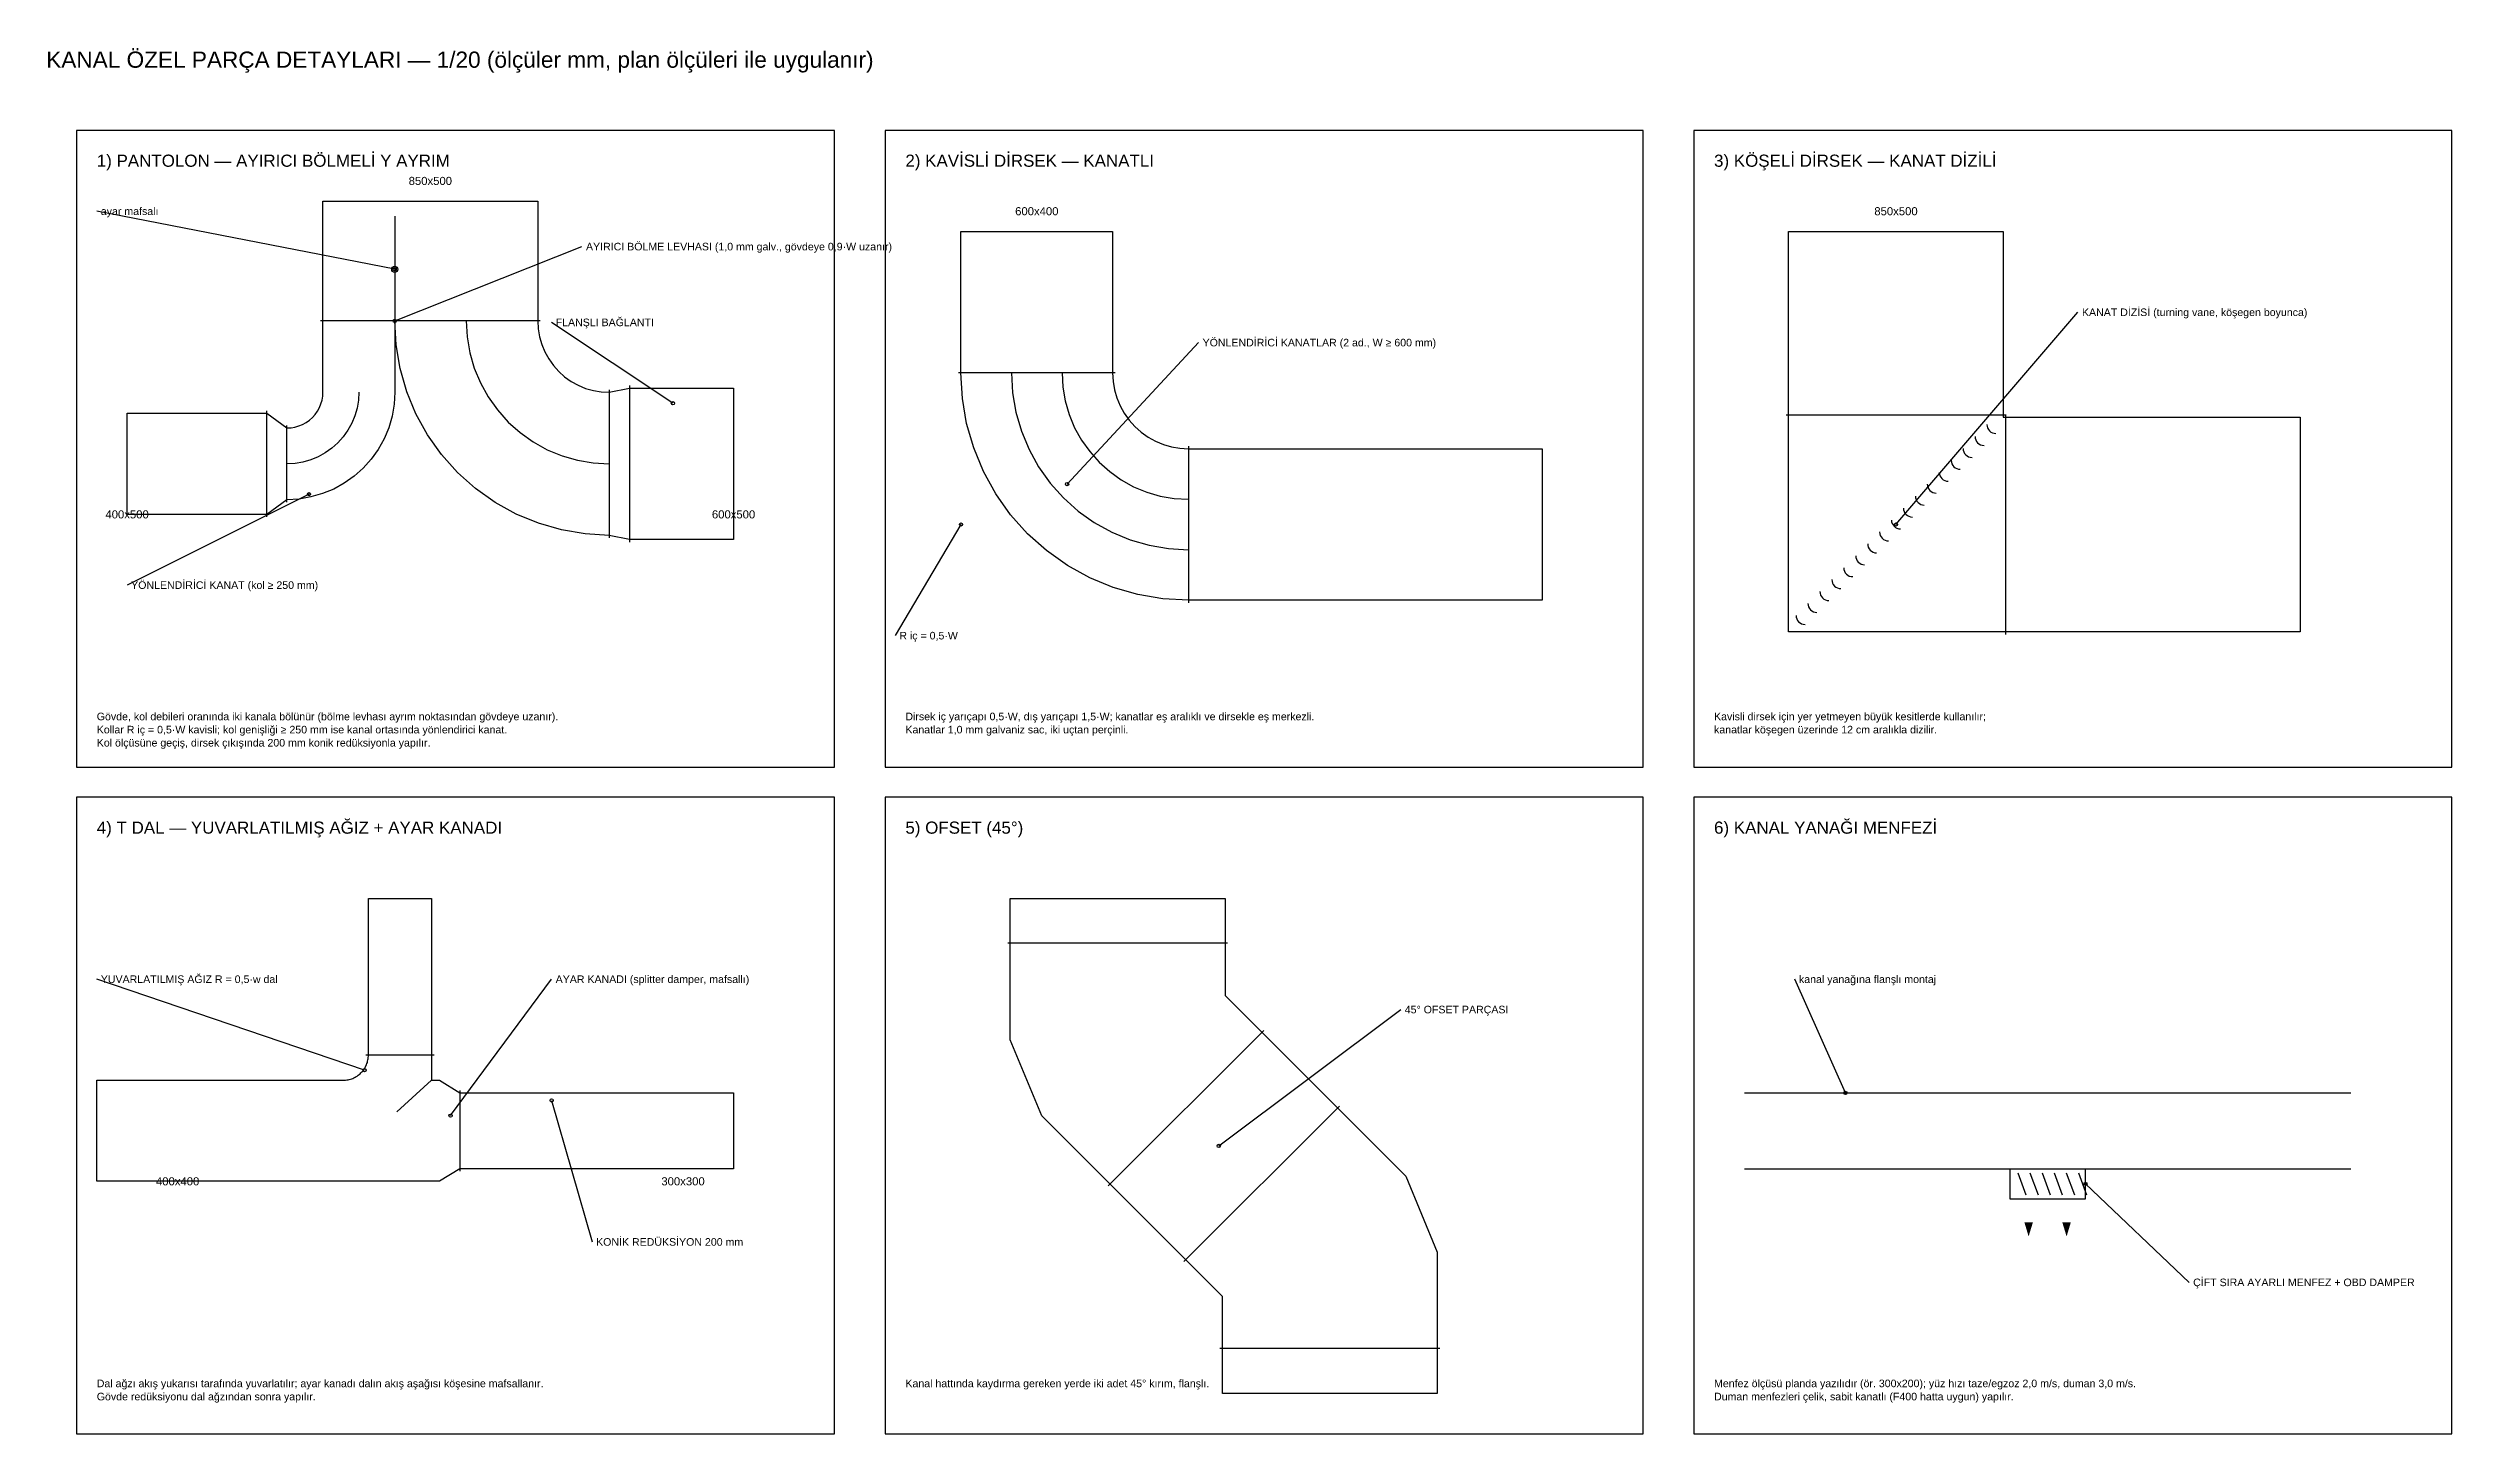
# Model space of a CAD drawing. Header units: centimetres. Extents: x -277999 to 283551, y -705288 to -693449.
# Drawn here: x 266402 to 268780, y -703000 to -701629 of the extents above; entities that cross this region are included whole.
import ezdxf
from ezdxf.enums import TextEntityAlignment as Align

# ---------------------------------------------------------------- set-up
doc = ezdxf.new("R2010")
doc.units = ezdxf.units.CM
for name, color, linetype in [('ROTAS-HAV-BASLIK', 7, 'Continuous'), ('ROTAS-HAV-CERCEVE', 7, 'Continuous'), ('ROTAS-HAV-DUMAN', 1, 'Continuous'), ('ROTAS-HAV-EGZOZ', 4, 'Continuous'), ('ROTAS-HAV-MENFEZ', 7, 'Continuous'), ('ROTAS-HAV-SEMA', 7, 'Continuous'), ('ROTAS-HAV-TAZE-HAVA', 3, 'Continuous')]:
    doc.layers.add(name, color=color, linetype=linetype)
doc.styles.add('ROTAS', font='arial.ttf')

msp = doc.modelspace()

# ---------------------------------------------------------------- linework, layer by layer
at = {"layer": 'ROTAS-HAV-CERCEVE'}
for points in [[(266430, -702340), (267180, -702340), (267180, -701710), (266430, -701710)], [(267230, -702340), (267980, -702340), (267980, -701710), (267230, -701710)], [(268030, -702340), (268780, -702340), (268780, -701710), (268030, -701710)], [(266430, -703000), (267180, -703000), (267180, -702370), (266430, -702370)], [(267230, -703000), (267980, -703000), (267980, -702370), (267230, -702370)], [(268030, -703000), (268780, -703000), (268780, -702370), (268030, -702370)]]:
    msp.add_lwpolyline(points, close=True, dxfattribs=at)
at = {"layer": 'ROTAS-HAV-DUMAN'}
for points in [[(266618.2, -701990), (266638.2, -702004.5), (266642.2, -702004.3), (266646.1, -702003.6), (266650, -702002.5), (266653.7, -702001), (266657.1, -701999.1), (266660.4, -701996.8), (266663.4, -701994.1), (266666, -701991.1), (266668.3, -701987.9), (266670.2, -701984.4), (266671.8, -701980.7), (266672.9, -701976.9), (266673.5, -701973), (266673.8, -701969), (266673.8, -701898.5), (266673.8, -701780), (266886.2, -701780), (266886.2, -701898.5), (266886.7, -701906.4), (266888, -701914.2), (266890.2, -701921.9), (266893.3, -701929.2), (266897.1, -701936.1), (266901.7, -701942.6), (266907, -701948.5), (266912.9, -701953.8), (266919.4, -701958.4), (266926.3, -701962.2), (266933.6, -701965.3), (266941.3, -701967.5), (266949.1, -701968.8), (266957, -701969.2), (266977, -701965), (267080, -701965), (267080, -702115), (266977, -702115), (266957, -702110.8), (266933.2, -702109.4), (266909.8, -702105.4), (266886.9, -702098.8), (266864.9, -702089.7), (266844.1, -702078.2), (266824.7, -702064.4), (266806.9, -702048.6), (266791.1, -702030.8), (266777.3, -702011.4), (266765.8, -701990.6), (266756.7, -701968.6), (266750.1, -701945.7), (266746.1, -701922.3), (266744.8, -701898.5), (266744.8, -701969), (266744.1, -701980.9), (266742.1, -701992.7), (266738.8, -702004.2), (266734.2, -702015.2), (266728.4, -702025.7), (266721.5, -702035.4), (266713.6, -702044.3), (266704.7, -702052.3), (266694.9, -702059.2), (266684.5, -702065), (266673.4, -702069.5), (266661.9, -702072.8), (266650.2, -702074.8), (266638.2, -702075.5), (266618.2, -702090), (266480, -702090), (266480, -701990), (266618.2, -701990)], [(266744.8, -701795), (266744.8, -701898.5)], [(268420, -701993.8), (268630, -701993.8), (268630, -702206.2), (268420, -702206.2), (268336.2, -702206.2), (268123.8, -702206.2), (268123.8, -701993.8), (268123.8, -701810), (268336.2, -701810), (268336.2, -701993.8), (268420, -701993.8)], [(266888.8, -701898.5), (266671.2, -701898.5)], [(266815.5, -701898.5), (266816.4, -701914.3), (266819, -701930), (266823.4, -701945.2), (266829.5, -701959.9), (266837.2, -701973.8), (266846.4, -701986.7), (266856.9, -701998.6), (266868.8, -702009.1), (266881.7, -702018.3), (266895.6, -702026), (266910.3, -702032.1), (266925.5, -702036.5), (266941.2, -702039.1), (266957, -702040)], [(266977, -701962.5), (266977, -702117.5)], [(266709.2, -701969), (266708.8, -701976.9), (266707.5, -701984.8), (266705.3, -701992.4), (266702.2, -701999.8), (266698.4, -702006.8), (266693.8, -702013.3), (266688.5, -702019.2), (266682.5, -702024.5), (266676, -702029.1), (266669.1, -702033), (266661.7, -702036), (266654, -702038.2), (266646.2, -702039.6), (266638.2, -702040)], [(266957, -701966.8), (266957, -702113.2)], [(266618.2, -702092.5), (266618.2, -701987.5)], [(266638.2, -702078), (266638.2, -702002)], [(268338.8, -701991.8), (268121.2, -701991.8)], [(268320, -702001.1), (268320.2, -702002.9), (268320.7, -702004.5), (268321.5, -702006), (268322.6, -702007.4), (268324, -702008.5), (268325.5, -702009.3), (268327.1, -702009.8), (268328.9, -702010)], [(268338.2, -701991.2), (268338.2, -702208.8)], [(268296.4, -702024.7), (268296.6, -702026.5), (268297.1, -702028.1), (268297.9, -702029.7), (268299, -702031), (268300.3, -702032.1), (268301.9, -702032.9), (268303.5, -702033.4), (268305.3, -702033.6)], [(268308.2, -702012.9), (268308.4, -702014.7), (268308.9, -702016.3), (268309.7, -702017.9), (268310.8, -702019.2), (268312.1, -702020.3), (268313.7, -702021.1), (268315.3, -702021.6), (268317.1, -702021.8)], [(268272.8, -702048.4), (268273, -702050.1), (268273.5, -702051.7), (268274.3, -702053.3), (268275.4, -702054.6), (268276.7, -702055.7), (268278.3, -702056.5), (268279.9, -702057), (268281.6, -702057.2)], [(268284.6, -702036.5), (268284.8, -702038.3), (268285.3, -702039.9), (268286.1, -702041.5), (268287.2, -702042.8), (268288.5, -702043.9), (268290.1, -702044.7), (268291.7, -702045.2), (268293.5, -702045.4)], [(268249.2, -702072), (268249.4, -702073.7), (268249.9, -702075.4), (268250.7, -702076.9), (268251.8, -702078.2), (268253.1, -702079.3), (268254.6, -702080.1), (268256.3, -702080.6), (268258, -702080.8)], [(268261, -702060.2), (268261.2, -702061.9), (268261.7, -702063.5), (268262.5, -702065.1), (268263.6, -702066.4), (268264.9, -702067.5), (268266.5, -702068.3), (268268.1, -702068.8), (268269.8, -702069)], [(268225.6, -702095.6), (268225.7, -702097.3), (268226.2, -702099), (268227.1, -702100.5), (268228.2, -702101.8), (268229.5, -702102.9), (268231, -702103.8), (268232.7, -702104.3), (268234.4, -702104.4)], [(268237.4, -702083.8), (268237.5, -702085.5), (268238.1, -702087.2), (268238.9, -702088.7), (268240, -702090), (268241.3, -702091.1), (268242.8, -702091.9), (268244.5, -702092.5), (268246.2, -702092.6)], [(268202, -702119.2), (268202.1, -702120.9), (268202.6, -702122.6), (268203.5, -702124.1), (268204.6, -702125.4), (268205.9, -702126.5), (268207.4, -702127.4), (268209.1, -702127.9), (268210.8, -702128)], [(268213.8, -702107.4), (268213.9, -702109.1), (268214.4, -702110.8), (268215.3, -702112.3), (268216.4, -702113.6), (268217.7, -702114.7), (268219.2, -702115.6), (268220.9, -702116.1), (268222.6, -702116.2)], [(268178.4, -702142.8), (268178.5, -702144.5), (268179, -702146.2), (268179.8, -702147.7), (268180.9, -702149.1), (268182.3, -702150.2), (268183.8, -702151), (268185.5, -702151.5), (268187.2, -702151.6)], [(268190.2, -702131), (268190.3, -702132.7), (268190.8, -702134.4), (268191.6, -702135.9), (268192.7, -702137.3), (268194.1, -702138.4), (268195.6, -702139.2), (268197.3, -702139.7), (268199, -702139.8)], [(268154.7, -702166.4), (268154.9, -702168.1), (268155.4, -702169.8), (268156.2, -702171.3), (268157.3, -702172.7), (268158.7, -702173.8), (268160.2, -702174.6), (268161.9, -702175.1), (268163.6, -702175.3)], [(268166.5, -702154.6), (268166.7, -702156.3), (268167.2, -702158), (268168, -702159.5), (268169.1, -702160.9), (268170.5, -702162), (268172, -702162.8), (268173.7, -702163.3), (268175.4, -702163.5)], [(268131.1, -702190), (268131.3, -702191.7), (268131.8, -702193.4), (268132.6, -702194.9), (268133.7, -702196.3), (268135.1, -702197.4), (268136.6, -702198.2), (268138.3, -702198.7), (268140, -702198.9)], [(268142.9, -702178.2), (268143.1, -702179.9), (268143.6, -702181.6), (268144.4, -702183.1), (268145.5, -702184.5), (268146.9, -702185.6), (268148.4, -702186.4), (268150.1, -702186.9), (268151.8, -702187.1)], [(267776.2, -702960), (267563.8, -702960), (267563.8, -702864), (267386.3, -702686.5), (267384.9, -702685.1), (267353.8, -702610), (267353.8, -702608), (267353.8, -702470), (267566.2, -702470), (267566.2, -702566), (267743.7, -702743.5), (267745.1, -702744.9), (267776.2, -702820), (267776.2, -702822), (267776.2, -702960)], [(267568.8, -702514.4), (267351.2, -702514.4)], [(267604.5, -702600.7), (267450.7, -702754.5)], [(267679.3, -702675.5), (267525.5, -702829.3)], [(267778.8, -702915.6), (267561.2, -702915.6)]]:
    msp.add_lwpolyline(points, dxfattribs=at)
at = {"layer": 'ROTAS-HAV-EGZOZ'}
for points in [[(267880, -702025), (267880, -702175), (267530, -702175), (267504.8, -702173.6), (267479.9, -702169.4), (267455.7, -702162.4), (267432.4, -702152.7), (267410.3, -702140.5), (267389.7, -702125.9), (267370.9, -702109.1), (267354.1, -702090.3), (267339.5, -702069.7), (267327.3, -702047.6), (267317.6, -702024.3), (267310.6, -702000.1), (267306.4, -701975.2), (267305, -701950), (267305, -701810), (267455, -701810), (267455, -701950), (267455.5, -701958.4), (267456.9, -701966.7), (267459.2, -701974.8), (267462.4, -701982.5), (267466.5, -701989.9), (267471.4, -701996.8), (267477, -702003), (267483.2, -702008.6), (267490.1, -702013.5), (267497.5, -702017.6), (267505.2, -702020.8), (267513.3, -702023.1), (267521.6, -702024.5), (267530, -702025), (267880, -702025)], [(267457.5, -701950), (267302.5, -701950)], [(267355, -701950), (267356.1, -701969.6), (267359.4, -701988.9), (267364.8, -702007.8), (267372.3, -702025.9), (267381.8, -702043.1), (267393.2, -702059.1), (267406.3, -702073.7), (267420.9, -702086.8), (267436.9, -702098.2), (267454.1, -702107.7), (267472.2, -702115.2), (267491.1, -702120.6), (267510.4, -702123.9), (267530, -702125)], [(267405, -701950), (267405.8, -701964), (267408.1, -701977.8), (267412, -701991.3), (267417.4, -702004.2), (267424.2, -702016.5), (267432.3, -702027.9), (267441.6, -702038.4), (267452.1, -702047.7), (267463.5, -702055.8), (267475.8, -702062.6), (267488.7, -702068), (267502.2, -702071.9), (267516, -702074.2), (267530, -702075)], [(267530, -702022.5), (267530, -702177.5)]]:
    msp.add_lwpolyline(points, dxfattribs=at)
at = {"layer": 'ROTAS-HAV-MENFEZ'}
for p, q in [((268350.5, -702741.5), (268358.5, -702763.5)), ((268362.5, -702741.5), (268370.5, -702763.5)), ((268374.5, -702741.5), (268382.5, -702763.5)), ((268386.5, -702741.5), (268394.5, -702763.5)), ((268398.5, -702741.5), (268406.5, -702763.5)), ((268410.5, -702741.5), (268418.5, -702763.5))]:
    msp.add_line(p, q, dxfattribs=at)
msp.add_lwpolyline([(268342.5, -702737.5), (268342.5, -702767.5), (268417.5, -702767.5), (268417.5, -702737.5)], dxfattribs=at)
for points in [[(268361.2, -702804.5), (268365.5, -702790.5), (268357, -702790.5)], [(268398.8, -702804.5), (268403, -702790.5), (268394.5, -702790.5)]]:
    msp.add_solid(points, dxfattribs=at)
at = {"layer": 'ROTAS-HAV-SEMA'}
for p, q in [((266744.8, -701847.4), (266450, -701790)), ((266744.8, -701898.5), (266930, -701825)), ((268230, -702100), (268410, -701890)), ((267020, -701980), (266900, -701900)), ((267410, -702060), (267540, -701920)), ((266660, -702070), (266480, -702160)), ((267305, -702100), (267240, -702210)), ((266715, -702640), (266450, -702550)), ((266800, -702685), (266900, -702550)), ((268180, -702662.5), (268130, -702550)), ((267560, -702715), (267740, -702580)), ((266900, -702670), (266940, -702810)), ((268417.5, -702752.5), (268520, -702850))]:
    msp.add_line(p, q, dxfattribs=at)
for centre, radius in [((266744.8, -701847.4), 3), ((266744.8, -701847.4), 1.6), ((266744.8, -701898.5), 1.6), ((267020, -701980), 1.6), ((267410, -702060), 1.6), ((266660, -702070), 1.6), ((267305, -702100), 1.6), ((268230, -702100), 1.6), ((266715, -702640), 1.6), ((266900, -702670), 1.6), ((268180, -702662.5), 1.6), ((266800, -702685), 1.6), ((267560, -702715), 1.6), ((268417.5, -702752.5), 1.6)]:
    msp.add_circle(centre, radius, dxfattribs=at)
at = {"layer": 'ROTAS-HAV-TAZE-HAVA'}
for p, q in [((268080, -702662.5), (268680, -702662.5)), ((268080, -702737.5), (268680, -702737.5))]:
    msp.add_line(p, q, dxfattribs=at)
for points in [[(266789.2, -702650), (266809.2, -702662.5), (267080, -702662.5), (267080, -702737.5), (266809.2, -702737.5), (266789.2, -702750), (266750, -702750), (266450, -702750), (266450, -702650), (266693.8, -702650), (266695, -702650), (266696.2, -702649.9), (266697.4, -702649.7), (266698.6, -702649.5), (266699.8, -702649.3), (266701, -702648.9), (266702.2, -702648.5), (266703.3, -702648.1), (266704.4, -702647.6), (266705.5, -702647), (266706.6, -702646.4), (266707.6, -702645.8), (266708.6, -702645.1), (266709.6, -702644.3), (266710.5, -702643.5), (266711.4, -702642.7), (266712.3, -702641.8), (266713.1, -702640.9), (266713.8, -702639.9), (266714.5, -702638.9), (266715.2, -702637.9), (266715.8, -702636.8), (266716.3, -702635.7), (266716.8, -702634.6), (266717.3, -702633.4), (266717.7, -702632.3), (266718, -702631.1), (266718.3, -702629.9), (266718.5, -702628.7), (266718.6, -702627.5), (266718.7, -702626.2), (266718.8, -702625), (266718.8, -702470), (266781.2, -702470), (266781.2, -702650), (266789.2, -702650)], [(266716.2, -702625), (266783.8, -702625)], [(266781.2, -702650), (266746.9, -702681.2)], [(266809.2, -702660), (266809.2, -702740)]]:
    msp.add_lwpolyline(points, dxfattribs=at)

# ---------------------------------------------------------------- texts
at = {"layer": 'ROTAS-HAV-BASLIK', "style": 'ROTAS'}
for s, height, p in [('KANAL ÖZEL PARÇA DETAYLARI — 1/20 (ölçüler mm, plan ölçüleri ile uygulanır)', 16, (266400, -701640)), ('1) PANTOLON — AYIRICI BÖLMELİ Y AYRIM', 12, (266450, -701740)), ('2) KAVİSLİ DİRSEK — KANATLI', 12, (267250, -701740)), ('3) KÖŞELİ DİRSEK — KANAT DİZİLİ', 12, (268050, -701740)), ('4) T DAL — YUVARLATILMIŞ AĞIZ + AYAR KANADI', 12, (266450, -702400)), ('6) KANAL YANAĞI MENFEZİ', 12, (268050, -702400)), ('5) OFSET (45°)', 12, (267250, -702400))]:
    msp.add_text(s, height=height, dxfattribs=at).set_placement(p, align=Align.MIDDLE_LEFT)
at = {"layer": 'ROTAS-HAV-DUMAN', "style": 'ROTAS'}
for s, p in [('850x500', (266780, -701760)), ('850x500', (268230, -701790)), ('400x500', (266480, -702090)), ('600x500', (267080, -702090))]:
    msp.add_text(s, height=8, dxfattribs=at).set_placement(p, align=Align.MIDDLE_CENTER)
at = {"layer": 'ROTAS-HAV-EGZOZ', "style": 'ROTAS'}
msp.add_text('600x400', height=8, dxfattribs=at).set_placement((267380, -701790), align=Align.MIDDLE_CENTER)
at = {"layer": 'ROTAS-HAV-SEMA', "style": 'ROTAS'}
for s, p in [('ayar mafsalı', (266454, -701790)), ('AYIRICI BÖLME LEVHASI (1,0 mm galv., gövdeye 0,9·W uzanır)', (266934, -701825)), ('KANAT DİZİSİ (turning vane, köşegen boyunca)', (268414, -701890)), ('FLANŞLI BAĞLANTI', (266904, -701900)), ('YÖNLENDİRİCİ KANATLAR (2 ad., W ≥ 600 mm)', (267544, -701920)), ('YÖNLENDİRİCİ KANAT (kol ≥ 250 mm)', (266484, -702160)), ('R iç = 0,5·W', (267244, -702210)), ('Gövde, kol debileri oranında iki kanala bölünür (bölme levhası ayrım noktasından gövdeye uzanır).', (266450, -702290)), ('Dirsek iç yarıçapı 0,5·W, dış yarıçapı 1,5·W; kanatlar eş aralıklı ve dirsekle eş merkezli.', (267250, -702290)), ('Kavisli dirsek için yer yetmeyen büyük kesitlerde kullanılır;', (268050, -702290)), ('Kollar R iç = 0,5·W kavisli; kol genişliği ≥ 250 mm ise kanal ortasında yönlendirici kanat.', (266450, -702303)), ('Kol ölçüsüne geçiş, dirsek çıkışında 200 mm konik redüksiyonla yapılır.', (266450, -702316)), ('Kanatlar 1,0 mm galvaniz sac, iki uçtan perçinli.', (267250, -702303)), ('kanatlar köşegen üzerinde 12 cm aralıkla dizilir.', (268050, -702303)), ('YUVARLATILMIŞ AĞIZ R = 0,5·w dal', (266454, -702550)), ('AYAR KANADI (splitter damper, mafsallı)', (266904, -702550)), ('kanal yanağına flanşlı montaj', (268134, -702550)), ('45° OFSET PARÇASI', (267744, -702580)), ('KONİK REDÜKSİYON 200 mm', (266944, -702810)), ('ÇİFT SIRA AYARLI MENFEZ + OBD DAMPER', (268524, -702850)), ('Gövde redüksiyonu dal ağzından sonra yapılır.', (266450, -702963)), ('Dal ağzı akış yukarısı tarafında yuvarlatılır; ayar kanadı dalın akış aşağısı köşesine mafsallanır.', (266450, -702950)), ('Kanal hattında kaydırma gereken yerde iki adet 45° kırım, flanşlı.', (267250, -702950)), ('Menfez ölçüsü planda yazılıdır (ör. 300x200); yüz hızı taze/egzoz 2,0 m/s, duman 3,0 m/s.', (268050, -702950)), ('Duman menfezleri çelik, sabit kanatlı (F400 hatta uygun) yapılır.', (268050, -702963))]:
    msp.add_text(s, height=7.5, dxfattribs=at).set_placement(p, align=Align.MIDDLE_LEFT)
at = {"layer": 'ROTAS-HAV-TAZE-HAVA', "style": 'ROTAS'}
for s, p in [('400x400', (266530, -702750)), ('300x300', (267030, -702750))]:
    msp.add_text(s, height=8, dxfattribs=at).set_placement(p, align=Align.MIDDLE_CENTER)

doc.saveas('drawing.dxf')
